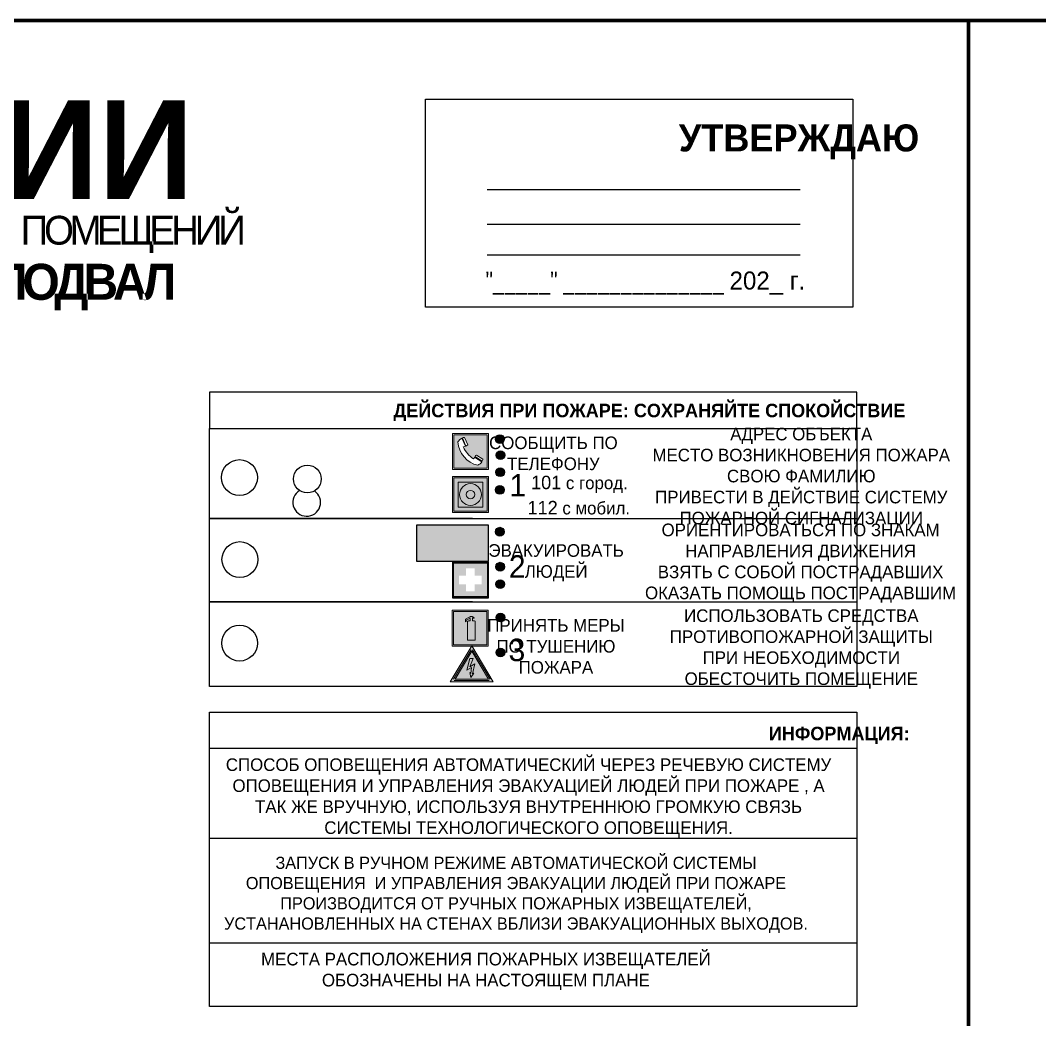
# Model space of a CAD drawing. Header units: millimetres. Extents: x 13810 to 67229, y 12374 to 21950.
# Drawn here: x 24076.9 to 24303.4, y 18859.9 to 19082 of the extents above; entities that cross this region are included whole.
import ezdxf

# ---------------------------------------------------------------- set-up
doc = ezdxf.new("R2010")
doc.units = ezdxf.units.MM
doc.styles.add('обычный', font='arial.ttf')

# ---------------------------------------------------------------- blocks, each defined once
blk = doc.blocks.new('A$C3E6D3DDE')
at = {"lineweight": 5}
h = blk.add_hatch(color=40, dxfattribs=at)
h.paths.add_polyline_path([(24.1, 1.45), (16.46, -11.35), (31.74, -11.35)])
h.paths.add_polyline_path([(24.09, -0.46), (30.03, -10.41), (18.14, -10.41)], flags=16)
h.paths.add_polyline_path([(24.54, -3.08), (23.41, -6.02), (25.13, -5.01), (24.33, -8.5), (24.82, -8.27), (23.79, -9.86), (23.4, -8.04), (23.8, -8.43), (24.04, -6.29), (22.39, -7.25), (23.44, -3.08)], flags=0)
h = blk.add_hatch(color=256, dxfattribs=at)
h.paths.add_polyline_path([(24.37, 0.03, 0.567511), (23.82, 0.03), (17.59, -10.4, 0.582454), (17.86, -10.88), (30.32, -10.88, 0.582149), (30.6, -10.4)])
h.paths.add_polyline_path([(24.09, -0.46), (18.14, -10.41), (30.03, -10.41)], flags=16)
h.paths.add_polyline_path([(24.54, -3.08), (23.41, -6.02), (25.13, -5.01), (24.33, -8.5), (24.82, -8.27), (23.79, -9.86), (23.4, -8.04), (23.8, -8.43), (24.04, -6.29), (22.39, -7.25), (23.44, -3.08)], flags=0)
h = blk.add_hatch(color=40, dxfattribs=at)
h.paths.add_polyline_path([(24.09, -0.46), (18.14, -10.41), (30.03, -10.41)])
h.paths.add_polyline_path([(24.82, -8.27), (23.79, -9.86), (23.4, -8.04), (23.8, -8.43), (24.04, -6.29), (22.39, -7.25), (23.44, -3.08), (24.54, -3.08), (23.41, -6.02), (25.13, -5.01), (24.33, -8.5)], flags=16)
at = {"color": 40, "lineweight": 5}
for p, q in [((16.46, -11.35), (24.1, 1.45)), ((24.1, 1.45), (31.74, -11.35))]:
    blk.add_line(p, q, dxfattribs=at)
at = {"lineweight": 5}
for p, q in [((17.59, -10.4), (23.82, 0.03)), ((24.37, 0.03), (30.6, -10.4)), ((18.14, -10.41), (24.09, -0.46)), ((23.44, -3.08), (22.39, -7.25)), ((23.41, -6.02), (24.54, -3.08)), ((24.54, -3.08), (23.44, -3.08)), ((24.09, -0.46), (30.03, -10.41)), ((22.39, -7.25), (24.04, -6.29)), ((25.13, -5.01), (23.41, -6.02)), ((24.04, -6.29), (23.8, -8.43)), ((24.33, -8.5), (25.13, -5.01)), ((18.14, -10.41), (30.03, -10.41)), ((23.8, -8.43), (23.4, -8.04)), ((23.4, -8.04), (23.79, -9.86)), ((23.79, -9.86), (24.82, -8.27)), ((24.82, -8.27), (24.33, -8.5)), ((17.86, -10.88), (30.32, -10.88))]:
    blk.add_line(p, q, dxfattribs=at)
at = {"color": 50, "lineweight": 5}
blk.add_line((31.74, -11.35), (16.46, -11.35), dxfattribs=at)
blk = doc.blocks.new('A$C456E1F9C')
at = {"lineweight": 5}
h = blk.add_hatch(color=242, dxfattribs=at)
h.paths.add_polyline_path([(0.51, -1.47), (0.51, -13.26), (12.29, -13.26), (12.29, -1.47)])
h.paths.add_polyline_path([(5.42, -4.95, -0.254479), (4.78, -5.4), (3.52, -2.53, -0.209735), (4.23, -2.4)], flags=16)
h.paths.add_polyline_path([(8.53, -8.6), (10.87, -10.17), (10.54, -10.76), (8.03, -9.13, -0.192251)], flags=16)
h.paths.add_polyline_path([(4.61, -5.49, 0.005518), (3.87, -5.72, 0.128647), (7.49, -10.01, 0.00809), (7.83, -9.33), (10.47, -10.97, -0.16736), (8.99, -12.25, -0.327862), (1.95, -3.95, -0.166952), (3.36, -2.62)], flags=16)
at = {"color": 242, "lineweight": 5}
for p, q in [((0, -13.77), (0, -0.97)), ((12.8, -0.97), (0, -0.97)), ((4.61, -5.49), (3.36, -2.62)), ((3.52, -2.53), (4.78, -5.4)), ((4.23, -2.4), (5.42, -4.95)), ((12.8, -13.77), (12.8, -0.97)), ((7.83, -9.33), (10.47, -10.97)), ((8.03, -9.13), (10.54, -10.76)), ((10.81, -10.12), (8.53, -8.6)), ((10.54, -10.76), (10.8, -10.3)), ((10.8, -10.3), (10.81, -10.12)), ((0, -13.77), (12.8, -13.77))]:
    blk.add_line(p, q, dxfattribs=at)
blk.add_lwpolyline([(0.51, -1.47), (12.29, -1.47), (12.29, -13.26), (0.51, -13.26)], close=True, dxfattribs=at)
for centre, radius, start, end in [((4.59, -5.34), 2.99, 114.2845, 152.1974), ((4.02, -3.27), 0.891, 76.3284, 123.7092), ((11.12, -3.31), 9.19, 183.9915, 256.6009), ((14.98, -39.1), 35.17, 107.1487, 108.4135), ((13.86, -0.94), 11.08, 205.5536, 234.8762), ((4.68, -4.59), 0.824, 276.9621, 334.0723), ((-13.31, 0.8), 23.44, 332.5487, 334.4027), ((8.94, -9.5), 0.989, 114.4092, 157.9388), ((7.87, -9.46), 3, 291.9291, 329.9329)]:
    blk.add_arc(centre, radius, start, end, dxfattribs=at)
blk = doc.blocks.new('A$C54414219')
at = {"true_color": 0xffffff}
h = blk.add_hatch(color=7, dxfattribs=at)
h.paths.add_polyline_path([(2.39, -9.45), (2.39, -18.3), (11.23, -18.3), (11.23, -9.45)], flags=0)
h.paths.add_polyline_path([(10.71, -13.87, -1), (2.92, -13.87, -1)], flags=0)
h.paths.add_polyline_path([(8.3, -13.87, -1), (5.33, -13.87, -1)], flags=0)
h.paths.add_polyline_path([(0.41, -7.47), (0.41, -20.27), (13.21, -20.27), (13.21, -7.47)])
h.paths.add_polyline_path([(0.92, -19.77), (12.71, -19.77), (12.71, -7.98), (0.92, -7.98)], flags=16)
h.paths.add_polyline_path([(11.23, -9.45), (11.23, -18.3), (2.39, -18.3), (2.39, -9.45)], flags=0)
at = {"lineweight": 5}
h = blk.add_hatch(color=242, dxfattribs=at)
h.paths.add_polyline_path([(12.71, -7.98), (0.92, -7.98), (0.92, -19.77), (12.71, -19.77)])
h.paths.add_polyline_path([(11.23, -18.3), (2.39, -18.3), (2.39, -9.45), (11.23, -9.45)], flags=16)
h.paths.add_polyline_path([(10.71, -13.87, -1), (2.92, -13.87, -1)], flags=0)
h.paths.add_polyline_path([(8.3, -13.87, -1), (5.33, -13.87, -1)], flags=0)
at = {"true_color": 0xffffff}
h = blk.add_hatch(color=7, dxfattribs=at)
h.paths.add_polyline_path([(2.39, -9.45), (2.39, -18.3), (11.23, -18.3), (11.23, -9.45)])
h.paths.add_polyline_path([(10.71, -13.87, -1), (2.92, -13.87, -1)], flags=16)
h.paths.add_polyline_path([(8.3, -13.87, -1), (5.33, -13.87, -1)], flags=0)
at = {"lineweight": 5}
h = blk.add_hatch(color=242, dxfattribs=at)
h.paths.add_polyline_path([(2.92, -13.87, 1), (10.71, -13.87, 1)])
h.paths.add_polyline_path([(8.3, -13.87, -1), (5.33, -13.87, -1)], flags=16)
at = {"color": 242, "lineweight": 5}
for p, q in [((0.41, -20.27), (0.41, -7.47)), ((0.41, -7.47), (13.21, -7.47)), ((0.41, -7.47), (13.21, -7.47)), ((13.21, -20.27), (13.21, -7.47)), ((0.41, -20.27), (13.21, -20.27))]:
    blk.add_line(p, q, dxfattribs=at)
for points in [[(0.92, -7.98), (12.71, -7.98), (12.71, -19.77), (0.92, -19.77)], [(2.39, -9.45), (11.23, -9.45), (11.23, -18.3), (2.39, -18.3)]]:
    blk.add_lwpolyline(points, close=True, dxfattribs=at)
for radius in [3.89, 1.49]:
    blk.add_circle((6.81, -13.87), radius, dxfattribs=at)
blk = doc.blocks.new('A$C32E8229D')
at = {"true_color": 0xffffff}
blk.add_hatch(color=7, dxfattribs=at).paths.add_polyline_path([(0, 0), (0, -8), (16, -8), (16, 0)])
h = blk.add_hatch(color=126)
h.paths.add_polyline_path([(0.2, -0.2), (15.8, -0.2), (15.8, -7.8), (0.2, -7.8)])
h.paths.add_polyline_path([(13.49, -2.05), (12.08, -2.05), (11.37, -2.63, 0.162397), (11.29, -2.84), (11.29, -3.63), (10.35, -3.63), (10.35, -4.05), (11.68, -4.05), (11.68, -3.48), (12.26, -4.28), (11.29, -5.1), (11.29, -6.78), (11.85, -6.78), (11.85, -5.44), (12.8, -4.64), (12.8, -5.94), (14.46, -5.94), (14.46, -5.39), (13.45, -5.39), (13.45, -3.97), (12.46, -2.59), (13.15, -2.59), (13.69, -3.34), (14.18, -3)], flags=16)
h.paths.add_polyline_path([(10.74, -1.82, 1), (11.8, -1.82, 1)], flags=16)
h.paths.add_polyline_path([(9.39, -3.59), (5.99, -3.59), (6.56, -3.03), (5.91, -3.03), (5.1, -3.83), (5.91, -4.64), (6.56, -4.64), (5.99, -4.09), (9.39, -4.09)], flags=16)
h.paths.add_polyline_path([(4.29, -1.08), (1.72, -1.08), (1.72, -6.6), (4.29, -6.6)], flags=16)
at = {"color": 126}
blk.add_lwpolyline([(16, -8), (0, -8), (0, 0), (16, 0)], close=True, dxfattribs=at)
blk = doc.blocks.new('A$C18900ED3')
h = blk.add_hatch(color=126)
h.paths.add_polyline_path([(-0.18, -0.18), (-7.02, -0.18), (-7.02, -7.02), (-0.18, -7.02)])
h.paths.add_polyline_path([(-5.89, -4.46), (-5.89, -2.77), (-4.46, -2.77), (-4.46, -1.31), (-2.77, -1.31), (-2.77, -2.77), (-1.33, -2.77), (-1.33, -4.46), (-2.77, -4.46), (-2.77, -5.89), (-4.46, -5.89), (-4.46, -4.46)], flags=16)
at = {"color": 126}
for p, q in [((-7.2, 0), (-7.2, -7.2)), ((0, 0), (-7.2, 0)), ((0, -7.2), (0, 0)), ((-7.02, -7.02), (-7.02, -0.18)), ((-7.02, -0.18), (-0.18, -0.18)), ((-0.18, -0.18), (-0.18, -7.02)), ((-7.2, -7.2), (0, -7.2)), ((-0.18, -7.02), (-7.02, -7.02))]:
    blk.add_line(p, q, dxfattribs=at)
blk = doc.blocks.new('A$C3AD82952')
at = {"true_color": 0xf5f5ff}
h = blk.add_hatch(color=7, dxfattribs=at)
h.dxf.hatch_style = 1
h.paths.add_polyline_path([(8.21, 8.73, 0.414214), (7.89, 9.05), (7.22, 9.05), (7.22, 9.92), (7.59, 9.92, 1), (7.57, 10.36), (7.22, 10.36), (7.22, 10.6), (6.43, 10.6), (6.43, 10.36), (6.01, 10.36), (4.74, 9.59), (4.74, 8.69), (4.98, 8.73), (4.98, 9.26), (6.12, 9.91), (6.43, 9.91), (6.43, 9.05), (5.76, 9.05, 0.414214), (5.44, 8.73), (5.44, 2.2), (8.21, 2.2)], flags=0)
h.paths.add_polyline_path([(12.8, 12.8), (0, 12.8), (0, 0), (12.8, 0)])
h.paths.add_polyline_path([(0.51, 12.29), (12.29, 12.29), (12.29, 0.51), (0.51, 0.51)], flags=16)
h.paths.add_polyline_path([(4.74, 9.59), (6.01, 10.36), (6.43, 10.36), (6.43, 10.6), (7.22, 10.6), (7.22, 10.36), (7.59, 10.36, -0.94586), (7.59, 9.92), (7.22, 9.92), (7.22, 9.05), (7.89, 9.05, -0.414214), (8.21, 8.73), (8.21, 2.2), (5.44, 2.2), (5.44, 8.73, -0.414214), (5.76, 9.05), (6.43, 9.05), (6.43, 9.91), (6.12, 9.91), (4.98, 9.26), (4.98, 8.73), (4.74, 8.69)], flags=0)
h = blk.add_hatch(color=242)
h.dxf.hatch_style = 1
h.paths.add_polyline_path([(12.29, 12.29), (0.51, 12.29), (0.51, 0.51), (12.29, 0.51)])
h.paths.add_polyline_path([(4.74, 8.69), (4.74, 9.59), (6.01, 10.36), (6.43, 10.36), (6.43, 10.6), (7.22, 10.6), (7.22, 10.36), (7.59, 10.36, -0.94586), (7.59, 9.92), (7.22, 9.92), (7.22, 9.05), (7.89, 9.05, -0.414214), (8.21, 8.73), (8.21, 2.2), (5.44, 2.2), (5.44, 8.73, -0.414214), (5.76, 9.05), (6.43, 9.05), (6.43, 9.91), (6.12, 9.91), (4.98, 9.26), (4.98, 8.73)], flags=16)
h = blk.add_hatch(color=7, dxfattribs=at)
h.dxf.hatch_style = 1
h.paths.add_polyline_path([(8.21, 8.73, 0.414214), (7.89, 9.05), (7.22, 9.05), (7.22, 9.92), (7.59, 9.92, 1), (7.57, 10.36), (7.22, 10.36), (7.22, 10.6), (6.43, 10.6), (6.43, 10.36), (6.01, 10.36), (4.74, 9.59), (4.74, 8.69), (4.98, 8.73), (4.98, 9.26), (6.12, 9.91), (6.43, 9.91), (6.43, 9.05), (5.76, 9.05, 0.414214), (5.44, 8.73), (5.44, 2.2), (8.21, 2.2)])
at = {"color": 242, "lineweight": 5}
for p, q in [((0, 0), (0, 12.8)), ((0, 12.8), (12.8, 12.8)), ((12.8, 0), (12.8, 12.8)), ((6.01, 10.36), (4.74, 9.59)), ((4.74, 9.59), (4.74, 8.69)), ((4.74, 8.69), (4.98, 8.73)), ((4.98, 9.26), (6.12, 9.91)), ((4.98, 8.73), (4.98, 9.26)), ((5.44, 2.2), (5.44, 8.73)), ((5.76, 9.05), (6.43, 9.05)), ((6.01, 10.36), (6.43, 10.36)), ((6.12, 9.91), (6.43, 9.91)), ((7.22, 10.6), (6.43, 10.6)), ((6.43, 10.6), (6.43, 10.36)), ((6.43, 9.91), (6.43, 9.05)), ((7.22, 10.36), (7.22, 10.6)), ((7.59, 10.36), (7.22, 10.36)), ((7.22, 9.05), (7.22, 9.92)), ((7.59, 9.92), (7.22, 9.92)), ((7.89, 9.05), (7.22, 9.05)), ((8.21, 2.2), (8.21, 8.73)), ((0, 0), (12.8, 0)), ((5.44, 2.2), (8.21, 2.2))]:
    blk.add_line(p, q, dxfattribs=at)
blk.add_lwpolyline([(0.51, 12.29), (12.29, 12.29), (12.29, 0.51), (0.51, 0.51)], close=True, dxfattribs=at)
for centre, radius, start, end in [((5.76, 8.73), 0.32, 90, 180), ((7.58, 10.14), 0.223, 273.1875, 86.8125), ((7.89, 8.73), 0.32, 0, 90)]:
    blk.add_arc(centre, radius, start, end, dxfattribs=at)

msp = doc.modelspace()

# ---------------------------------------------------------------- hatches: boundary and pattern name
at = {"lineweight": 0}
h = msp.add_hatch(color=256, dxfattribs=at)
h.dxf.hatch_style = 1
h.paths.add_polyline_path([(24182.47, 18988.91, 1), (24184.4, 18988.91, 1)])
h = msp.add_hatch(color=256, dxfattribs=at)
h.dxf.hatch_style = 1
h.paths.add_polyline_path([(24182.58, 18985.33, 1), (24184.51, 18985.33, 1)])
h = msp.add_hatch(color=256, dxfattribs=at)
h.dxf.hatch_style = 1
h.paths.add_polyline_path([(24182.54, 18981.52, 1), (24184.47, 18981.52, 1)])
h = msp.add_hatch(color=256, dxfattribs=at)
h.dxf.hatch_style = 1
h.paths.add_polyline_path([(24182.46, 18977.59, 1), (24184.39, 18977.59, 1)])
h = msp.add_hatch(color=256, dxfattribs=at)
h.dxf.hatch_style = 1
h.paths.add_polyline_path([(24182.47, 18968.32, 1), (24184.4, 18968.32, 1)])
h = msp.add_hatch(color=256, dxfattribs=at)
h.dxf.hatch_style = 1
h.paths.add_polyline_path([(24182.51, 18960.54, 1), (24184.44, 18960.54, 1)])
h = msp.add_hatch(color=256, dxfattribs=at)
h.dxf.hatch_style = 1
h.paths.add_polyline_path([(24182.5, 18956.64, 1), (24184.43, 18956.64, 1)])
h = msp.add_hatch(color=256, dxfattribs=at)
h.dxf.hatch_style = 1
h.paths.add_polyline_path([(24182.56, 18949.22, 1), (24184.49, 18949.22, 1)])
h = msp.add_hatch(color=256, dxfattribs=at)
h.dxf.hatch_style = 1
h.paths.add_polyline_path([(24182.57, 18941.45, 1), (24184.5, 18941.45, 1)])

# ---------------------------------------------------------------- linework, layer by layer
at = {"color": 2, "lineweight": 100}
for points in [[(23687.54, 19081.98), (24287.54, 19081.98), (24287.54, 18686.98), (23687.54, 18686.98)], [(24287.54, 19081.98), (24887.54, 19081.98), (24887.54, 18686.98), (24287.54, 18686.98)]]:
    msp.add_lwpolyline(points, close=True, dxfattribs=at)
for points in [[(24166.86, 19064.45), (24261.86, 19064.45), (24261.86, 19018.24), (24166.86, 19018.24)], [(24118.93, 18991.27), (24262.7, 18991.27), (24262.7, 18999.32), (24118.93, 18999.32)], [(24118.93, 18991.27), (24262.7, 18991.27), (24262.7, 18933.87), (24118.93, 18933.87)]]:
    msp.add_lwpolyline(points, close=True)
for points in [[(24180.61, 19044.4), (24250.13, 19044.4)], [(24180.61, 19036.64), (24250.13, 19036.64)], [(24180.61, 19029.85), (24250.13, 19029.85)], [(24177.35, 18971.27), (24118.93, 18971.27), (24262.7, 18971.27)], [(24177.35, 18952.7), (24118.93, 18952.7), (24262.7, 18952.7)]]:
    msp.add_lwpolyline(points)
at = {"color": 0}
msp.add_lwpolyline([(24118.93, 18928.21), (24262.7, 18928.21), (24262.7, 18862.76), (24118.93, 18862.76)], close=True, dxfattribs=at)
for points in [[(24118.93, 18920.16), (24262.7, 18920.16)], [(24118.93, 18900.16), (24262.7, 18900.16)], [(24118.93, 18876.91), (24262.7, 18876.91)]]:
    msp.add_lwpolyline(points, dxfattribs=at)
for centre, radius in [((24183.44, 18988.91), 0.966), ((24183.54, 18985.33), 0.966), ((24125.56, 18980.35), 3.98), ((24140.65, 18980.03), 3.08), ((24183.5, 18981.52), 0.966), ((24183.42, 18977.59), 0.966), ((24183.43, 18968.32), 0.966), ((24125.65, 18962.12), 3.98), ((24183.47, 18960.54), 0.966), ((24183.47, 18956.64), 0.966), ((24183.53, 18949.22), 0.966), ((24125.59, 18943.54), 3.98), ((24183.53, 18941.45), 0.966)]:
    msp.add_circle(centre, radius)
msp.add_arc((24140.5, 18974.83), 3.08, 120.7434, 55.8808)

# ---------------------------------------------------------------- block references
for name, p, xscale, yscale, zscale in [('A$C456E1F9C', (24172.88, 18990.73), 0.625, 0.625, 0.625), ('A$C54414219', (24172.63, 18985.24), 0.625, 0.625, 0.625), ('A$C18900ED3', (24180.88, 18961.6), 1.111111111007631, 1.111111111007631, 1.111111111007631), ('A$C3AD82952', (24172.83, 18942.86), 0.625, 0.625, 0.625), ('A$C3E6D3DDE', (24162.12, 18942.06), 0.625, 0.625, 0.625)]:
    msp.add_blockref(name, p, dxfattribs=dict(xscale=xscale, yscale=yscale, zscale=zscale))
at = {"xscale": -1}
msp.add_blockref('A$C32E8229D', (24180.88, 18969.75), dxfattribs=at)

# ---------------------------------------------------------------- texts
at = {"lineweight": 0, "style": 'обычный'}
for s, insert, char_height, width, attachment_point in [('{\\fProxima Nova Rg|b1|i0|c204|p2;ПЛАН ЭВАКУАЦИИ}', (23838.21, 19064.24), 22, 493.8901, 1), ('\\pi-18,l18,t18;{\\fProxima Nova Rg|b1|i0|c204|p2;УТВЕРЖДАЮ\\H1.1997x; }', (24249.89, 19054.98), 6, 126.6484, 5), ('{\\fArial Narrow|b0|i0|c204|p34;"_____" ______________ \\fProxima Nova Rg|b0|i0|c204|p2;202_ г. }', (24215.76, 19023.57), 4, 78.6503, 5), ('{\\fProxima Nova Rg|b1|i0|c204|p2;ДЕЙСТВИЯ ПРИ ПОЖАРЕ: СОХРАНЯЙТЕ СПОКОЙСТВИЕ\\H1.6644x; }', (24216.64, 18994.82), 3, 175.1736, 5), ('\\pi-8.4,l8.4,t8.4;{\\fProxima Nova Rg|b0|i0|c204|p2;АДРЕС ОБЪЕКТА\\PМЕСТО ВОЗНИКНОВЕНИЯ ПОЖАРА \\PСВОЮ ФАМИЛИЮ\\PПРИВЕСТИ В ДЕЙСТВИЕ СИСТЕМУ \\PПОЖАРНОЙ СИГНАЛИЗАЦИИ}', (24250.39, 18980.28), 2.8, 126.6484, 5), ('{\\fProxima Nova Rg|b0|i0|c204|p2;СООБЩИТЬ ПО \\PТЕЛЕФОНУ}', (24195.31, 18985.72), 2.8, 126.6484, 5), ('{\\fProxima Nova Rg|b0|i0|c204|p2;1\\H1.1667x; }', (24187.42, 18978.66), 5, 126.6484, 5), ('{\\fProxima Nova Rg|b0|i0|c204|p2;\\H1.0714x;101\\H0.93333x; с город.\\H1.3416x; }', (24201.1, 18978.84), 2.8, 126.6484, 5), ('{\\fProxima Nova Rg|b0|i0|c204|p2;\\H1.0714x;112\\H0.93333x; с мобил.\\H1.3416x; }', (24200.96, 18973.64), 2.8, 126.6484, 5), ('\\pi-8.4,l8.4,t8.4;{\\fProxima Nova Rg|b0|i0|c204|p2;ОРИЕНТИРОВАТЬСЯ ПО ЗНАКАМ \\PНАПРАВЛЕНИЯ ДВИЖЕНИЯ\\PВЗЯТЬ С СОБОЙ ПОСТРАДАВШИХ\\PОКАЗАТЬ ПОМОЩЬ ПОСТРАДАВШИМ}', (24250.24, 18961.31), 2.8, 126.6484, 5), ('{\\fProxima Nova Rg|b0|i0|c204|p2;ЭВАКУИРОВАТЬ \\PЛЮДЕЙ}', (24195.92, 18961.4), 2.8, 126.6484, 5), ('{\\fProxima Nova Rg|b0|i0|c204|p2;2\\H1.1967x; }', (24187.27, 18960.57), 5, 126.6484, 5), ('\\pi-8.4,l8.4,t8.4;{\\fProxima Nova Rg|b0|i0|c204|p2;ИСПОЛЬЗОВАТЬ СРЕДСТВА \\PПРОТИВОПОЖАРНОЙ ЗАЩИТЫ \\PПРИ НЕОБХОДИМОСТИ \\PОБЕСТОЧИТЬ ПОМЕЩЕНИЕ}', (24250.4, 18942.24), 2.8, 126.6484, 5), ('{\\fProxima Nova Rg|b0|i0|c204|p2;ПРИНЯТЬ МЕРЫ \\PПО ТУШЕНИЮ \\PПОЖАРА}', (24195.88, 18942.82), 2.8, 126.6484, 5), ('{\\fProxima Nova Rg|b0|i0|c204|p2;3\\H1.1967x; }', (24187.2, 18942), 5, 126.6484, 5), ('{\\fProxima Nova Rg|b1|i0|c204|p2;ИНФОРМАЦИЯ:\\H1.1997x; }', (24258.83, 18923.02), 3, 175.1736, 5), ('{\\fProxima Nova Rg|b0|i0|c204|p2;СПОСОБ ОПОВЕЩЕНИЯ АВТОМАТИЧЕСКИЙ ЧЕРЕЗ РЕЧЕВУЮ СИСТЕМУ ОПОВЕЩЕНИЯ И УПРАВЛЕНИЯ ЭВАКУАЦИЕЙ ЛЮДЕЙ ПРИ ПОЖАРЕ , А ТАК ЖЕ ВРУЧНУЮ, ИСПОЛЬЗУЯ ВНУТРЕННЮЮ ГРОМКУЮ СВЯЗЬ СИСТЕМЫ ТЕХНОЛОГИЧЕСКОГО ОПОВЕЩЕНИЯ.}', (24189.79, 18909.12), 2.8, 137.0334, 5), ('{\\fProxima Nova Rg|b0|i0|c204|p2;\\P\\pt8.1;ЗАПУСК В РУЧНОМ РЕЖИМЕ АВТОМАТИЧЕСКОЙ СИСТЕМЫ ОПОВЕЩЕНИЯ  И УПРАВЛЕНИЯ ЭВАКУАЦИИ ЛЮДЕЙ ПРИ ПОЖАРЕ ПРОИЗВОДИТСЯ ОТ РУЧНЫХ ПОЖАРНЫХ ИЗВЕЩАТЕЛЕЙ, УСТАНАНОВЛЕННЫХ НА СТЕНАХ ВБЛИЗИ ЭВАКУАЦИОННЫХ ВЫХОДОВ. }', (24187, 18889.82), 2.7, 131.4512, 5), ('\\pt8.4;{\\fProxima Nova Rg|b0|i0|c204|p2;\\PМЕСТА РАСПОЛОЖЕНИЯ ПОЖАРНЫХ ИЗВЕЩАТЕЛЕЙ ОБОЗНАЧЕНЫ НА НАСТОЯЩЕМ ПЛАНЕ}', (24180.31, 18872.9), 2.8, 118.5618, 5)]:
    msp.add_mtext(s, dxfattribs=dict(at, insert=insert, char_height=char_height, width=width, attachment_point=attachment_point))
at = {"color": 0, "lineweight": 0, "insert": (23988.61, 19038.66), "char_height": 8, "width": 449.2158, "attachment_point": 5, "style": 'обычный'}
msp.add_mtext('{\\fArial Black|b1|i0|c204|p34;\\H2x;\\T0.85;  \\fArial Narrow|b0|i0|c204|p34;\\H0.8x;\\W0.9;\\P\\fProxima Nova Rg|b0|i0|c204|p2;\\H0.5x;\\W1;\\C256;ПРИ ПОЖАРЕ  ИЛИ ДРУГИХ ЧРЕЗВЫЧАЙНЫХ СИТУАЦИЯХ  ИЗ ПОМЕЩЕНИЙ \\fProxima Nova Rg|b1|i0|c204|p2;\\H1.25x;\\PДАУ: г. МОНЧЕГОРСК, ул. КОЛЬСКАЯ, д. 6А   ПОДВАЛ}', dxfattribs=at)

doc.saveas('drawing.dxf')
